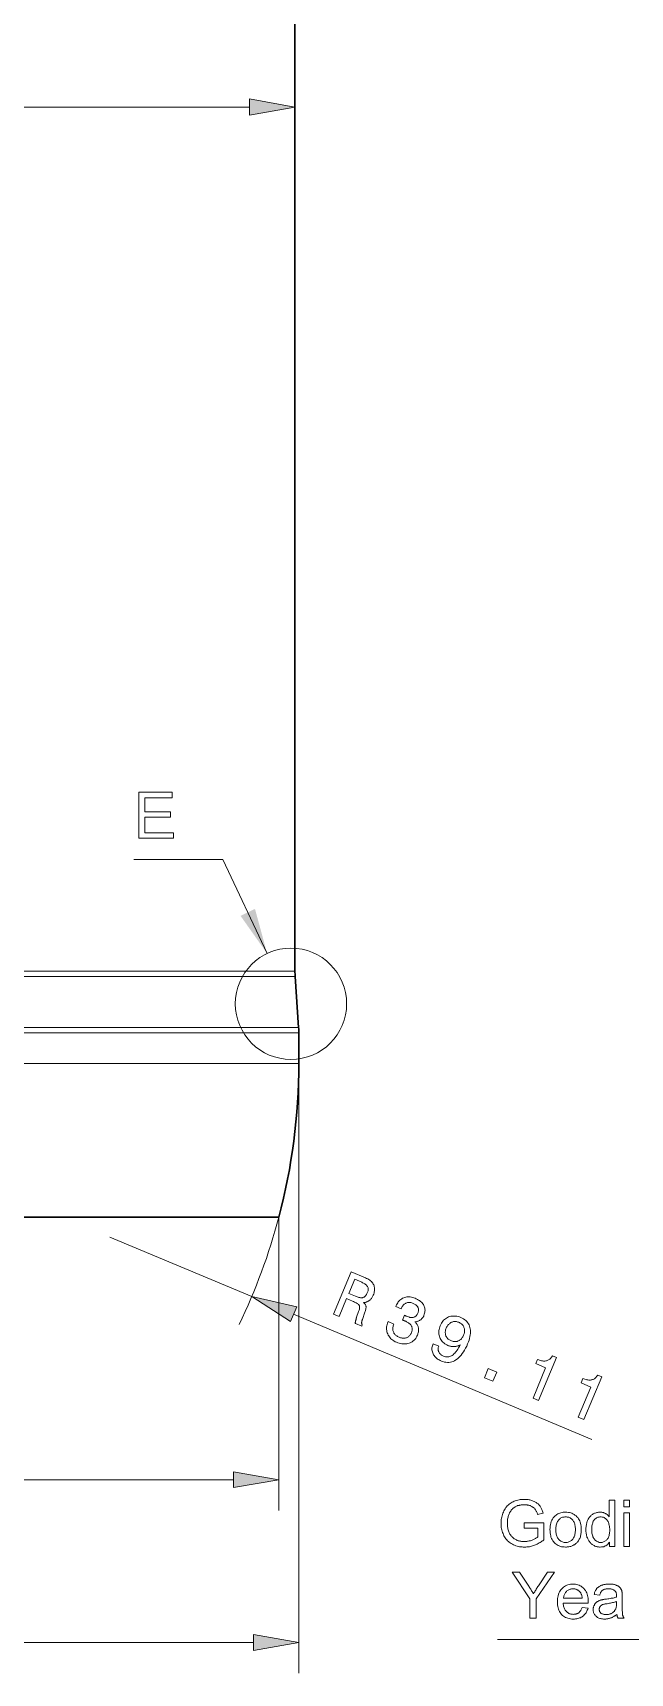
# Model space of a CAD drawing. Extents: x 0 to 419, y 0 to 420.
# Drawn here: x 125.5 to 164.4, y 103 to 209.8 of the extents above; entities that cross this region are included whole.
import ezdxf

# ---------------------------------------------------------------- set-up
doc = ezdxf.new("R2010")
doc.units = 0

msp = doc.modelspace()

# ---------------------------------------------------------------- linework, layer by layer
at = {"color": 7, "lineweight": 30}
for p, q in [((142.58, 148.68), (142.58, 265.18)), ((75.78, 132.68), (141.53, 132.68))]:
    msp.add_line(p, q, dxfattribs=at)
at = {"color": 7, "lineweight": 13}
for p, q in [((77.69, 204.92), (139.63, 204.92)), ((138.43, 148.68), (74.73, 148.68)), ((138.44, 148.34), (74.72, 148.34)), ((138.65, 144.68), (74.48, 144.68)), ((138.64, 145.03), (74.49, 145.03)), ((138.65, 142.68), (74.48, 142.68)), ((142.83, 142.68), (142.83, 103.01)), ((142.49, 126.37), (161.89, 118.21)), ((78.74, 115.6), (138.58, 115.6)), ((77.44, 105.01), (139.88, 105.01))]:
    msp.add_line(p, q, dxfattribs=at)
at = {"color": 7, "lineweight": 13, "ltscale": 0.103825}
msp.add_line((142.58, 148.68), (138.43, 148.68), dxfattribs=at)
at = {"color": 7, "lineweight": 13, "ltscale": 0.103861}
msp.add_line((142.59, 148.34), (138.44, 148.34), dxfattribs=at)
at = {"color": 7, "lineweight": 30, "ltscale": 0.083151}
msp.add_line((142.59, 148.34), (142.82, 145.03), dxfattribs=at)
at = {"color": 7, "lineweight": 13, "ltscale": 0.104555}
msp.add_line((142.82, 145.03), (138.64, 145.03), dxfattribs=at)
at = {"color": 7, "lineweight": 13, "ltscale": 0.104591}
for p, q in [((142.83, 144.68), (138.65, 144.68)), ((142.83, 142.68), (138.65, 142.68))]:
    msp.add_line(p, q, dxfattribs=at)
at = {"color": 7, "lineweight": 30, "ltscale": 0.05}
msp.add_line((142.83, 142.68), (142.83, 144.68), dxfattribs=at)
at = {"color": 7, "lineweight": 13, "ltscale": 0.477174}
msp.add_line((141.53, 132.68), (141.53, 113.6), dxfattribs=at)
at = {"color": 7, "lineweight": 13, "ltscale": 0.25}
msp.add_line((130.55, 131.39), (139.77, 127.52), dxfattribs=at)
at = {"color": 7, "lineweight": 13}
for points in [[(139.63, 204.4), (142.58, 204.92), (139.63, 205.45)], [(132.43, 157.34), (132.43, 160.34), (134.6, 160.34), (134.6, 159.98), (132.82, 159.98), (132.82, 159.06), (134.48, 159.06), (134.48, 158.71), (132.82, 158.71), (132.82, 157.69), (134.67, 157.69), (134.67, 157.34)], [(145.08, 126.37), (146.24, 129.13), (147.16, 128.74), (147.24, 128.7), (147.31, 128.67), (147.38, 128.63), (147.44, 128.58), (147.5, 128.54), (147.55, 128.49), (147.6, 128.44), (147.64, 128.39), (147.67, 128.33), (147.7, 128.28), (147.72, 128.22), (147.74, 128.16), (147.75, 128.09), (147.76, 128.03), (147.76, 127.96), (147.75, 127.89), (147.74, 127.82), (147.72, 127.75), (147.7, 127.68), (147.67, 127.6), (147.65, 127.56), (147.63, 127.52), (147.6, 127.48), (147.58, 127.44), (147.56, 127.4), (147.53, 127.37), (147.5, 127.34), (147.47, 127.31), (147.44, 127.28), (147.41, 127.26), (147.38, 127.23), (147.35, 127.21), (147.31, 127.19), (147.28, 127.18), (147.24, 127.17), (147.2, 127.15), (147.16, 127.14), (147.12, 127.14), (147.08, 127.13), (147.04, 127.13), (147.06, 127.11), (147.09, 127.08), (147.11, 127.06), (147.13, 127.04), (147.14, 127.01), (147.16, 126.99), (147.17, 126.97), (147.18, 126.94), (147.19, 126.92), (147.19, 126.89), (147.2, 126.86), (147.2, 126.83), (147.2, 126.8), (147.19, 126.76), (147.19, 126.73), (147.18, 126.69), (147.17, 126.64), (147.16, 126.6), (147.14, 126.55), (147.13, 126.5), (146.97, 126.03), (146.96, 126.01), (146.95, 125.98), (146.94, 125.95), (146.93, 125.93), (146.93, 125.9), (146.92, 125.88), (146.92, 125.86), (146.92, 125.84), (146.91, 125.82), (146.91, 125.81), (146.91, 125.79), (146.92, 125.77), (146.92, 125.76), (146.92, 125.75), (146.92, 125.73), (146.93, 125.72), (146.93, 125.7), (146.94, 125.69), (146.95, 125.68), (146.96, 125.67), (146.92, 125.59), (146.51, 125.77), (146.5, 125.78), (146.5, 125.79), (146.5, 125.8), (146.5, 125.82), (146.5, 125.83), (146.51, 125.85), (146.51, 125.87), (146.51, 125.88), (146.51, 125.9), (146.52, 125.92), (146.52, 125.94), (146.53, 125.96), (146.53, 125.98), (146.54, 126.01), (146.55, 126.03), (146.55, 126.06), (146.56, 126.08), (146.57, 126.11), (146.58, 126.14), (146.59, 126.17), (146.72, 126.54), (146.74, 126.59), (146.76, 126.64), (146.77, 126.69), (146.78, 126.73), (146.78, 126.78), (146.78, 126.81), (146.78, 126.85), (146.78, 126.88), (146.77, 126.91), (146.76, 126.94), (146.75, 126.96), (146.72, 126.99), (146.69, 127.01), (146.66, 127.04), (146.62, 127.07), (146.57, 127.1), (146.52, 127.13), (146.46, 127.16), (146.39, 127.19), (146.32, 127.22), (145.94, 127.38), (145.45, 126.21)], [(146.92, 128.45), (146.47, 128.64), (146.08, 127.72), (146.51, 127.54), (146.57, 127.51), (146.63, 127.49), (146.69, 127.47), (146.74, 127.46), (146.79, 127.45), (146.84, 127.44), (146.89, 127.44), (146.93, 127.44), (146.97, 127.44), (147, 127.45), (147.04, 127.47), (147.07, 127.48), (147.1, 127.5), (147.13, 127.53), (147.16, 127.56), (147.19, 127.59), (147.21, 127.62), (147.24, 127.66), (147.26, 127.71), (147.28, 127.76), (147.3, 127.8), (147.32, 127.85), (147.33, 127.89), (147.33, 127.94), (147.34, 127.98), (147.34, 128.02), (147.33, 128.06), (147.33, 128.09), (147.32, 128.13), (147.3, 128.16), (147.28, 128.19), (147.26, 128.22), (147.23, 128.25), (147.2, 128.28), (147.17, 128.31), (147.12, 128.34), (147.08, 128.37), (147.03, 128.39), (146.98, 128.42)], [(142.7, 126.85), (139.77, 127.52), (142.29, 125.89)], [(148.64, 125.89), (149.01, 125.73), (148.99, 125.67), (148.97, 125.62), (148.96, 125.56), (148.95, 125.51), (148.95, 125.46), (148.94, 125.4), (148.95, 125.35), (148.95, 125.31), (148.97, 125.26), (148.98, 125.21), (149, 125.17), (149.02, 125.13), (149.05, 125.09), (149.08, 125.05), (149.12, 125.02), (149.15, 124.98), (149.2, 124.95), (149.24, 124.92), (149.29, 124.9), (149.35, 124.87), (149.4, 124.85), (149.45, 124.83), (149.5, 124.82), (149.56, 124.81), (149.6, 124.81), (149.65, 124.8), (149.7, 124.81), (149.75, 124.81), (149.79, 124.82), (149.84, 124.84), (149.88, 124.85), (149.92, 124.88), (149.96, 124.9), (149.99, 124.93), (150.03, 124.96), (150.06, 125), (150.09, 125.03), (150.11, 125.08), (150.14, 125.12), (150.16, 125.17), (150.18, 125.22), (150.19, 125.26), (150.2, 125.31), (150.21, 125.35), (150.21, 125.39), (150.21, 125.44), (150.2, 125.48), (150.19, 125.52), (150.18, 125.56), (150.16, 125.6), (150.14, 125.63), (150.11, 125.67), (150.08, 125.71), (150.05, 125.74), (150.01, 125.77), (149.97, 125.8), (149.93, 125.83), (149.88, 125.86), (149.83, 125.88), (149.78, 125.91), (149.77, 125.91), (149.76, 125.92), (149.75, 125.92), (149.75, 125.92), (149.74, 125.92), (149.73, 125.93), (149.72, 125.93), (149.71, 125.93), (149.7, 125.94), (149.7, 125.94), (149.69, 125.94), (149.68, 125.95), (149.67, 125.95), (149.66, 125.96), (149.65, 125.96), (149.63, 125.96), (149.62, 125.97), (149.61, 125.97), (149.59, 125.98), (149.58, 125.98), (149.71, 126.3), (149.72, 126.29), (149.73, 126.29), (149.74, 126.28), (149.75, 126.28), (149.75, 126.28), (149.76, 126.27), (149.77, 126.27), (149.78, 126.27), (149.78, 126.26), (149.79, 126.26), (149.8, 126.25), (149.81, 126.25), (149.82, 126.25), (149.82, 126.24), (149.83, 126.24), (149.84, 126.24), (149.84, 126.24), (149.85, 126.23), (149.86, 126.23), (149.86, 126.23), (149.92, 126.21), (149.97, 126.19), (150.02, 126.17), (150.06, 126.16), (150.11, 126.16), (150.15, 126.15), (150.19, 126.15), (150.23, 126.15), (150.27, 126.16), (150.31, 126.17), (150.34, 126.18), (150.37, 126.19), (150.4, 126.21), (150.43, 126.23), (150.46, 126.26), (150.48, 126.29), (150.51, 126.32), (150.53, 126.35), (150.55, 126.39), (150.57, 126.43), (150.59, 126.48), (150.6, 126.52), (150.61, 126.56), (150.62, 126.6), (150.62, 126.63), (150.62, 126.67), (150.61, 126.71), (150.61, 126.74), (150.6, 126.78), (150.58, 126.81), (150.56, 126.84), (150.54, 126.87), (150.52, 126.9), (150.49, 126.93), (150.46, 126.96), (150.43, 126.98), (150.4, 127.01), (150.36, 127.03), (150.31, 127.05), (150.27, 127.07), (150.22, 127.09), (150.17, 127.11), (150.12, 127.12), (150.07, 127.13), (150.02, 127.13), (149.97, 127.13), (149.93, 127.13), (149.89, 127.12), (149.85, 127.11), (149.8, 127.09), (149.77, 127.07), (149.73, 127.05), (149.69, 127.02), (149.66, 126.99), (149.62, 126.95), (149.59, 126.91), (149.56, 126.87), (149.53, 126.82), (149.51, 126.77), (149.48, 126.71), (149.13, 126.86), (149.14, 126.89), (149.18, 126.97), (149.22, 127.04), (149.26, 127.11), (149.3, 127.17), (149.35, 127.23), (149.41, 127.28), (149.46, 127.33), (149.52, 127.37), (149.58, 127.41), (149.65, 127.44), (149.72, 127.46), (149.79, 127.48), (149.86, 127.49), (149.93, 127.5), (150, 127.5), (150.08, 127.49), (150.15, 127.48), (150.23, 127.46), (150.31, 127.44), (150.39, 127.41), (150.47, 127.37), (150.55, 127.33), (150.62, 127.29), (150.68, 127.25), (150.74, 127.2), (150.8, 127.15), (150.85, 127.1), (150.89, 127.05), (150.93, 126.99), (150.96, 126.94), (150.99, 126.88), (151.01, 126.82), (151.02, 126.75), (151.03, 126.69), (151.04, 126.63), (151.03, 126.56), (151.03, 126.5), (151.01, 126.43), (150.99, 126.36), (150.96, 126.29), (150.95, 126.25), (150.93, 126.21), (150.91, 126.18), (150.89, 126.15), (150.86, 126.11), (150.84, 126.08), (150.81, 126.06), (150.79, 126.03), (150.76, 126.01), (150.73, 125.99), (150.7, 125.97), (150.67, 125.95), (150.64, 125.93), (150.6, 125.92), (150.57, 125.91), (150.53, 125.9), (150.5, 125.89), (150.46, 125.88), (150.42, 125.88), (150.38, 125.88), (150.42, 125.84), (150.45, 125.81), (150.48, 125.77), (150.51, 125.73), (150.53, 125.69), (150.55, 125.65), (150.57, 125.61), (150.59, 125.57), (150.6, 125.53), (150.61, 125.48), (150.62, 125.44), (150.62, 125.39), (150.62, 125.35), (150.62, 125.3), (150.62, 125.25), (150.61, 125.21), (150.6, 125.16), (150.58, 125.11), (150.57, 125.06), (150.55, 125.01), (150.51, 124.93), (150.47, 124.86), (150.43, 124.79), (150.38, 124.73), (150.33, 124.68), (150.27, 124.63), (150.21, 124.58), (150.15, 124.55), (150.08, 124.51), (150.01, 124.48), (149.93, 124.46), (149.85, 124.45), (149.78, 124.44), (149.7, 124.43), (149.61, 124.44), (149.53, 124.45), (149.45, 124.46), (149.36, 124.48), (149.27, 124.51), (149.18, 124.55), (149.1, 124.58), (149.02, 124.63), (148.95, 124.67), (148.88, 124.72), (148.82, 124.77), (148.77, 124.83), (148.72, 124.89), (148.68, 124.95), (148.64, 125.01), (148.61, 125.08), (148.58, 125.16), (148.56, 125.23), (148.55, 125.3), (148.54, 125.38), (148.54, 125.46), (148.54, 125.54), (148.56, 125.61), (148.58, 125.7), (148.6, 125.78), (148.63, 125.86)], [(151.56, 124.44), (151.93, 124.29), (151.91, 124.25), (151.9, 124.21), (151.9, 124.17), (151.89, 124.13), (151.89, 124.09), (151.89, 124.05), (151.9, 124.01), (151.91, 123.98), (151.92, 123.94), (151.93, 123.91), (151.95, 123.87), (151.97, 123.84), (152, 123.81), (152.02, 123.78), (152.05, 123.75), (152.08, 123.73), (152.12, 123.7), (152.16, 123.68), (152.2, 123.66), (152.24, 123.64), (152.3, 123.62), (152.36, 123.6), (152.42, 123.59), (152.48, 123.59), (152.53, 123.59), (152.59, 123.6), (152.65, 123.61), (152.7, 123.63), (152.76, 123.66), (152.81, 123.69), (152.86, 123.73), (152.91, 123.78), (152.97, 123.83), (153.02, 123.89), (153.07, 123.95), (153.12, 124.02), (153.17, 124.1), (153.22, 124.18), (153.27, 124.27), (153.32, 124.37), (153.28, 124.35), (153.24, 124.33), (153.21, 124.31), (153.17, 124.3), (153.13, 124.29), (153.09, 124.28), (153.05, 124.27), (153.01, 124.26), (152.97, 124.26), (152.94, 124.26), (152.9, 124.26), (152.85, 124.26), (152.81, 124.26), (152.77, 124.27), (152.73, 124.27), (152.69, 124.28), (152.65, 124.29), (152.61, 124.31), (152.57, 124.32), (152.53, 124.34), (152.45, 124.37), (152.38, 124.41), (152.32, 124.45), (152.26, 124.5), (152.2, 124.55), (152.15, 124.6), (152.1, 124.66), (152.06, 124.72), (152.03, 124.79), (152, 124.86), (151.97, 124.93), (151.95, 125), (151.94, 125.07), (151.94, 125.15), (151.94, 125.23), (151.94, 125.3), (151.96, 125.38), (151.98, 125.46), (152, 125.54), (152.03, 125.62), (152.07, 125.7), (152.11, 125.78), (152.15, 125.85), (152.2, 125.91), (152.25, 125.97), (152.31, 126.02), (152.37, 126.07), (152.43, 126.12), (152.5, 126.15), (152.57, 126.19), (152.65, 126.21), (152.72, 126.23), (152.8, 126.25), (152.88, 126.25), (152.95, 126.25), (153.03, 126.25), (153.11, 126.23), (153.2, 126.21), (153.28, 126.19), (153.36, 126.16), (153.45, 126.11), (153.54, 126.07), (153.62, 126.01), (153.69, 125.96), (153.75, 125.89), (153.81, 125.83), (153.86, 125.75), (153.9, 125.68), (153.93, 125.6), (153.96, 125.51), (153.98, 125.42), (153.99, 125.32), (154, 125.23), (153.99, 125.12), (153.98, 125.02), (153.96, 124.91), (153.94, 124.79), (153.9, 124.68), (153.86, 124.56), (153.81, 124.43), (153.75, 124.29), (153.68, 124.15), (153.61, 124.02), (153.54, 123.91), (153.46, 123.8), (153.39, 123.7), (153.31, 123.61), (153.22, 123.53), (153.14, 123.46), (153.05, 123.39), (152.96, 123.34), (152.87, 123.3), (152.78, 123.27), (152.69, 123.24), (152.59, 123.23), (152.5, 123.23), (152.4, 123.24), (152.3, 123.25), (152.2, 123.28), (152.1, 123.32), (152.02, 123.35), (151.95, 123.39), (151.89, 123.43), (151.83, 123.47), (151.77, 123.52), (151.72, 123.57), (151.67, 123.62), (151.63, 123.67), (151.59, 123.73), (151.56, 123.79), (151.54, 123.85), (151.52, 123.91), (151.5, 123.98), (151.49, 124.04), (151.49, 124.11), (151.49, 124.17), (151.5, 124.24), (151.52, 124.31), (151.54, 124.37)], [(152.42, 125.47), (152.4, 125.41), (152.38, 125.36), (152.37, 125.31), (152.36, 125.26), (152.35, 125.21), (152.35, 125.16), (152.36, 125.11), (152.36, 125.07), (152.37, 125.02), (152.39, 124.97), (152.4, 124.93), (152.43, 124.89), (152.45, 124.85), (152.48, 124.82), (152.51, 124.78), (152.54, 124.75), (152.58, 124.72), (152.62, 124.69), (152.67, 124.67), (152.71, 124.65), (152.77, 124.63), (152.82, 124.61), (152.87, 124.6), (152.92, 124.59), (152.97, 124.59), (153.02, 124.59), (153.07, 124.59), (153.12, 124.6), (153.16, 124.61), (153.21, 124.63), (153.25, 124.65), (153.29, 124.67), (153.33, 124.7), (153.37, 124.73), (153.4, 124.77), (153.43, 124.81), (153.46, 124.85), (153.49, 124.89), (153.52, 124.94), (153.54, 125), (153.56, 125.05), (153.58, 125.11), (153.6, 125.16), (153.6, 125.21), (153.61, 125.26), (153.61, 125.31), (153.61, 125.36), (153.6, 125.41), (153.59, 125.46), (153.57, 125.5), (153.56, 125.55), (153.53, 125.59), (153.51, 125.63), (153.48, 125.67), (153.45, 125.7), (153.41, 125.74), (153.37, 125.77), (153.33, 125.79), (153.28, 125.82), (153.23, 125.84), (153.18, 125.86), (153.13, 125.88), (153.08, 125.89), (153.03, 125.89), (152.99, 125.9), (152.94, 125.89), (152.89, 125.89), (152.85, 125.88), (152.8, 125.86), (152.76, 125.84), (152.71, 125.82), (152.67, 125.79), (152.63, 125.77), (152.6, 125.73), (152.56, 125.7), (152.53, 125.66), (152.5, 125.61), (152.47, 125.57), (152.44, 125.52)], [(154.9, 122.23), (155.15, 122.83), (155.7, 122.59), (155.45, 122)], [(158.06, 120.91), (158.88, 122.87), (158.24, 123.15), (158.36, 123.43), (158.43, 123.4), (158.49, 123.38), (158.56, 123.36), (158.62, 123.34), (158.68, 123.33), (158.74, 123.32), (158.79, 123.32), (158.84, 123.32), (158.89, 123.33), (158.94, 123.34), (158.98, 123.35), (159.03, 123.37), (159.07, 123.39), (159.11, 123.41), (159.15, 123.44), (159.18, 123.47), (159.22, 123.51), (159.25, 123.55), (159.29, 123.6), (159.32, 123.65), (159.59, 123.54), (158.42, 120.75)], [(161, 119.67), (161.83, 121.63), (161.19, 121.9), (161.3, 122.19), (161.37, 122.16), (161.44, 122.14), (161.51, 122.12), (161.57, 122.1), (161.63, 122.09), (161.69, 122.08), (161.74, 122.08), (161.79, 122.08), (161.84, 122.09), (161.89, 122.1), (161.93, 122.11), (161.98, 122.12), (162.02, 122.15), (162.06, 122.17), (162.1, 122.2), (162.13, 122.23), (162.17, 122.27), (162.2, 122.31), (162.23, 122.36), (162.27, 122.41), (162.54, 122.3), (161.36, 119.51)], [(138.58, 115.08), (141.53, 115.6), (138.58, 116.12)], [(157.49, 112.44), (157.49, 112.79), (158.76, 112.79), (158.76, 111.68), (158.7, 111.63), (158.64, 111.59), (158.58, 111.55), (158.53, 111.51), (158.46, 111.48), (158.4, 111.44), (158.34, 111.41), (158.28, 111.38), (158.22, 111.35), (158.16, 111.33), (158.1, 111.31), (158.03, 111.29), (157.97, 111.27), (157.91, 111.25), (157.84, 111.24), (157.78, 111.23), (157.71, 111.22), (157.65, 111.22), (157.59, 111.21), (157.52, 111.21), (157.43, 111.21), (157.35, 111.22), (157.26, 111.23), (157.18, 111.24), (157.1, 111.26), (157.02, 111.28), (156.94, 111.3), (156.86, 111.33), (156.79, 111.36), (156.72, 111.4), (156.65, 111.44), (156.58, 111.48), (156.52, 111.53), (156.46, 111.58), (156.4, 111.63), (156.35, 111.69), (156.3, 111.75), (156.25, 111.81), (156.21, 111.88), (156.17, 111.95), (156.14, 112.02), (156.11, 112.09), (156.08, 112.17), (156.05, 112.25), (156.03, 112.33), (156.02, 112.41), (156, 112.49), (155.99, 112.57), (155.99, 112.66), (155.99, 112.75), (155.99, 112.84), (155.99, 112.92), (156, 113.01), (156.02, 113.09), (156.03, 113.17), (156.05, 113.25), (156.08, 113.33), (156.1, 113.41), (156.14, 113.49), (156.17, 113.57), (156.21, 113.64), (156.25, 113.71), (156.29, 113.78), (156.34, 113.84), (156.39, 113.9), (156.45, 113.95), (156.51, 114), (156.57, 114.05), (156.63, 114.09), (156.7, 114.13), (156.77, 114.16), (156.84, 114.2), (156.91, 114.22), (156.99, 114.25), (157.07, 114.27), (157.15, 114.28), (157.23, 114.3), (157.31, 114.31), (157.4, 114.31), (157.49, 114.31), (157.55, 114.31), (157.62, 114.31), (157.68, 114.3), (157.74, 114.3), (157.8, 114.29), (157.86, 114.28), (157.91, 114.26), (157.97, 114.25), (158.02, 114.23), (158.08, 114.21), (158.13, 114.19), (158.18, 114.16), (158.23, 114.14), (158.27, 114.11), (158.31, 114.08), (158.35, 114.05), (158.39, 114.02), (158.43, 113.99), (158.46, 113.95), (158.49, 113.91), (158.52, 113.88), (158.55, 113.83), (158.57, 113.79), (158.6, 113.75), (158.62, 113.7), (158.64, 113.65), (158.66, 113.59), (158.68, 113.54), (158.7, 113.48), (158.72, 113.42), (158.36, 113.33), (158.35, 113.37), (158.33, 113.41), (158.32, 113.45), (158.3, 113.49), (158.28, 113.53), (158.27, 113.56), (158.25, 113.6), (158.23, 113.63), (158.21, 113.66), (158.19, 113.69), (158.17, 113.71), (158.15, 113.74), (158.12, 113.76), (158.1, 113.78), (158.07, 113.8), (158.04, 113.82), (158.01, 113.84), (157.98, 113.86), (157.94, 113.88), (157.9, 113.9), (157.87, 113.91), (157.83, 113.92), (157.79, 113.94), (157.75, 113.95), (157.71, 113.95), (157.67, 113.96), (157.62, 113.97), (157.58, 113.97), (157.54, 113.97), (157.49, 113.97), (157.44, 113.97), (157.39, 113.97), (157.33, 113.97), (157.29, 113.96), (157.24, 113.95), (157.19, 113.94), (157.15, 113.93), (157.1, 113.92), (157.06, 113.91), (157.02, 113.89), (156.98, 113.87), (156.94, 113.86), (156.91, 113.84), (156.87, 113.82), (156.84, 113.8), (156.81, 113.77), (156.78, 113.75), (156.75, 113.73), (156.73, 113.7), (156.7, 113.67), (156.68, 113.65), (156.65, 113.62), (156.63, 113.59), (156.61, 113.56), (156.59, 113.53), (156.57, 113.5), (156.56, 113.47), (156.54, 113.44), (156.53, 113.41), (156.51, 113.38), (156.49, 113.32), (156.47, 113.26), (156.45, 113.21), (156.44, 113.15), (156.43, 113.09), (156.41, 113.03), (156.41, 112.96), (156.4, 112.9), (156.4, 112.84), (156.4, 112.77), (156.4, 112.69), (156.4, 112.62), (156.41, 112.54), (156.42, 112.47), (156.43, 112.4), (156.45, 112.34), (156.46, 112.28), (156.48, 112.21), (156.51, 112.16), (156.53, 112.1), (156.56, 112.05), (156.59, 112), (156.63, 111.95), (156.67, 111.91), (156.7, 111.87), (156.75, 111.83), (156.79, 111.79), (156.84, 111.76), (156.89, 111.73), (156.94, 111.7), (156.99, 111.68), (157.04, 111.65), (157.1, 111.63), (157.15, 111.62), (157.21, 111.6), (157.27, 111.59), (157.32, 111.58), (157.38, 111.57), (157.44, 111.57), (157.5, 111.57), (157.55, 111.57), (157.6, 111.57), (157.65, 111.58), (157.7, 111.59), (157.75, 111.59), (157.8, 111.61), (157.85, 111.62), (157.9, 111.63), (157.95, 111.65), (158, 111.67), (158.05, 111.69), (158.09, 111.71), (158.14, 111.73), (158.18, 111.75), (158.22, 111.77), (158.25, 111.79), (158.29, 111.81), (158.32, 111.84), (158.35, 111.86), (158.37, 111.88), (158.37, 112.44)], [(163.04, 111.26), (163.04, 111.54), (163, 111.48), (162.95, 111.42), (162.9, 111.37), (162.84, 111.33), (162.79, 111.29), (162.72, 111.27), (162.66, 111.24), (162.59, 111.23), (162.51, 111.22), (162.43, 111.21), (162.38, 111.21), (162.33, 111.22), (162.28, 111.23), (162.23, 111.24), (162.18, 111.25), (162.14, 111.26), (162.09, 111.28), (162.04, 111.31), (162, 111.33), (161.96, 111.36), (161.91, 111.39), (161.87, 111.42), (161.83, 111.45), (161.8, 111.49), (161.76, 111.53), (161.73, 111.57), (161.7, 111.61), (161.67, 111.66), (161.64, 111.71), (161.62, 111.76), (161.6, 111.81), (161.57, 111.86), (161.56, 111.92), (161.54, 111.97), (161.53, 112.03), (161.52, 112.09), (161.51, 112.15), (161.5, 112.22), (161.5, 112.28), (161.5, 112.35), (161.5, 112.41), (161.5, 112.47), (161.51, 112.54), (161.52, 112.6), (161.53, 112.66), (161.54, 112.72), (161.55, 112.77), (161.57, 112.83), (161.59, 112.88), (161.61, 112.94), (161.63, 112.99), (161.65, 113.04), (161.68, 113.09), (161.71, 113.13), (161.74, 113.17), (161.78, 113.21), (161.81, 113.25), (161.85, 113.28), (161.89, 113.31), (161.93, 113.34), (161.98, 113.37), (162.02, 113.39), (162.07, 113.42), (162.11, 113.43), (162.16, 113.45), (162.21, 113.46), (162.26, 113.47), (162.31, 113.48), (162.36, 113.48), (162.42, 113.48), (162.46, 113.48), (162.49, 113.48), (162.53, 113.48), (162.57, 113.47), (162.6, 113.46), (162.64, 113.46), (162.67, 113.44), (162.7, 113.43), (162.74, 113.42), (162.77, 113.4), (162.8, 113.38), (162.83, 113.37), (162.85, 113.35), (162.88, 113.33), (162.91, 113.31), (162.93, 113.28), (162.95, 113.26), (162.98, 113.24), (163, 113.21), (163.02, 113.19), (163.02, 114.26), (163.38, 114.26), (163.38, 111.26)], [(163.96, 113.84), (163.96, 114.26), (164.33, 114.26), (164.33, 113.84)], [(159.16, 112.35), (159.17, 112.47), (159.18, 112.58), (159.19, 112.68), (159.22, 112.78), (159.25, 112.87), (159.28, 112.96), (159.33, 113.04), (159.38, 113.11), (159.44, 113.18), (159.5, 113.24), (159.56, 113.29), (159.62, 113.33), (159.68, 113.37), (159.74, 113.4), (159.81, 113.42), (159.88, 113.45), (159.95, 113.46), (160.03, 113.48), (160.1, 113.48), (160.18, 113.48), (160.27, 113.48), (160.36, 113.47), (160.44, 113.46), (160.51, 113.44), (160.59, 113.41), (160.66, 113.38), (160.73, 113.34), (160.79, 113.3), (160.86, 113.25), (160.91, 113.19), (160.97, 113.13), (161.02, 113.06), (161.06, 112.99), (161.1, 112.92), (161.13, 112.84), (161.15, 112.76), (161.17, 112.67), (161.19, 112.58), (161.2, 112.48), (161.2, 112.38), (161.2, 112.3), (161.19, 112.22), (161.19, 112.14), (161.18, 112.07), (161.17, 112.01), (161.15, 111.94), (161.14, 111.88), (161.12, 111.82), (161.1, 111.77), (161.07, 111.72), (161.05, 111.67), (161.02, 111.63), (160.99, 111.59), (160.95, 111.54), (160.92, 111.51), (160.88, 111.47), (160.84, 111.44), (160.8, 111.4), (160.75, 111.37), (160.71, 111.35), (160.66, 111.32), (160.61, 111.3), (160.56, 111.28), (160.51, 111.26), (160.46, 111.25), (160.4, 111.23), (160.35, 111.23), (160.29, 111.22), (160.24, 111.21), (160.18, 111.21), (160.09, 111.22), (160.01, 111.23), (159.92, 111.24), (159.85, 111.26), (159.77, 111.29), (159.7, 111.32), (159.63, 111.36), (159.56, 111.4), (159.5, 111.45), (159.44, 111.51), (159.39, 111.57), (159.34, 111.63), (159.3, 111.7), (159.26, 111.78), (159.23, 111.86), (159.21, 111.95), (159.19, 112.04), (159.17, 112.14), (159.17, 112.24)], [(159.54, 112.35), (159.54, 112.27), (159.55, 112.19), (159.56, 112.12), (159.57, 112.05), (159.59, 111.98), (159.61, 111.92), (159.63, 111.87), (159.66, 111.82), (159.69, 111.77), (159.72, 111.72), (159.76, 111.68), (159.8, 111.65), (159.84, 111.62), (159.88, 111.59), (159.93, 111.57), (159.98, 111.55), (160.03, 111.53), (160.08, 111.52), (160.13, 111.52), (160.18, 111.52), (160.24, 111.52), (160.29, 111.52), (160.34, 111.53), (160.39, 111.55), (160.43, 111.57), (160.48, 111.59), (160.52, 111.62), (160.56, 111.65), (160.6, 111.69), (160.64, 111.72), (160.67, 111.77), (160.7, 111.82), (160.73, 111.87), (160.76, 111.93), (160.78, 111.99), (160.79, 112.05), (160.8, 112.12), (160.81, 112.2), (160.82, 112.28), (160.82, 112.36), (160.82, 112.44), (160.81, 112.51), (160.8, 112.59), (160.79, 112.65), (160.78, 112.72), (160.75, 112.77), (160.73, 112.83), (160.7, 112.88), (160.67, 112.93), (160.64, 112.97), (160.6, 113.01), (160.56, 113.05), (160.52, 113.08), (160.48, 113.11), (160.43, 113.13), (160.39, 113.15), (160.34, 113.16), (160.29, 113.17), (160.24, 113.18), (160.18, 113.18), (160.13, 113.18), (160.08, 113.17), (160.03, 113.16), (159.98, 113.15), (159.93, 113.13), (159.88, 113.11), (159.84, 113.08), (159.8, 113.05), (159.76, 113.01), (159.72, 112.97), (159.69, 112.93), (159.66, 112.88), (159.63, 112.83), (159.61, 112.77), (159.59, 112.71), (159.57, 112.65), (159.56, 112.58), (159.55, 112.51), (159.54, 112.43)], [(161.88, 112.35), (161.88, 112.27), (161.88, 112.19), (161.89, 112.12), (161.9, 112.05), (161.92, 111.98), (161.94, 111.92), (161.96, 111.87), (161.99, 111.81), (162.02, 111.77), (162.05, 111.72), (162.09, 111.68), (162.13, 111.65), (162.16, 111.62), (162.2, 111.59), (162.24, 111.57), (162.29, 111.55), (162.33, 111.53), (162.37, 111.52), (162.42, 111.52), (162.47, 111.52), (162.52, 111.52), (162.56, 111.52), (162.61, 111.53), (162.65, 111.55), (162.69, 111.57), (162.73, 111.59), (162.77, 111.61), (162.81, 111.64), (162.84, 111.68), (162.88, 111.71), (162.91, 111.76), (162.94, 111.8), (162.96, 111.85), (162.99, 111.9), (163.01, 111.96), (163.02, 112.03), (163.03, 112.09), (163.04, 112.16), (163.05, 112.24), (163.05, 112.32), (163.05, 112.4), (163.04, 112.49), (163.03, 112.56), (163.02, 112.64), (163, 112.7), (162.99, 112.77), (162.96, 112.82), (162.94, 112.88), (162.91, 112.93), (162.88, 112.97), (162.84, 113.01), (162.8, 113.05), (162.77, 113.08), (162.73, 113.1), (162.68, 113.13), (162.64, 113.15), (162.6, 113.16), (162.55, 113.17), (162.5, 113.18), (162.45, 113.18), (162.4, 113.18), (162.36, 113.17), (162.31, 113.16), (162.27, 113.15), (162.23, 113.13), (162.19, 113.11), (162.15, 113.08), (162.11, 113.05), (162.08, 113.02), (162.04, 112.98), (162.01, 112.94), (161.98, 112.89), (161.96, 112.84), (161.94, 112.78), (161.92, 112.72), (161.9, 112.66), (161.89, 112.59), (161.88, 112.51), (161.88, 112.43)], [(163.96, 111.26), (163.96, 113.44), (164.33, 113.44), (164.33, 111.26)], [(157.86, 106.58), (157.86, 107.85), (156.71, 109.58), (157.19, 109.58), (157.78, 108.68), (157.82, 108.63), (157.85, 108.57), (157.88, 108.52), (157.91, 108.47), (157.94, 108.42), (157.97, 108.37), (158, 108.32), (158.03, 108.27), (158.06, 108.22), (158.09, 108.17), (158.12, 108.22), (158.14, 108.26), (158.17, 108.31), (158.21, 108.37), (158.24, 108.42), (158.27, 108.47), (158.31, 108.53), (158.34, 108.58), (158.38, 108.64), (158.42, 108.7), (159, 109.58), (159.46, 109.58), (158.26, 107.85), (158.26, 106.58)], [(161.26, 107.28), (161.64, 107.23), (161.62, 107.17), (161.59, 107.11), (161.57, 107.05), (161.54, 106.99), (161.51, 106.94), (161.47, 106.89), (161.44, 106.84), (161.39, 106.8), (161.35, 106.75), (161.3, 106.72), (161.25, 106.68), (161.2, 106.65), (161.14, 106.62), (161.09, 106.6), (161.03, 106.58), (160.96, 106.56), (160.9, 106.55), (160.83, 106.54), (160.75, 106.53), (160.68, 106.53), (160.59, 106.53), (160.5, 106.54), (160.41, 106.56), (160.33, 106.58), (160.25, 106.6), (160.18, 106.64), (160.11, 106.68), (160.04, 106.72), (159.98, 106.77), (159.92, 106.82), (159.87, 106.89), (159.82, 106.95), (159.78, 107.02), (159.75, 107.1), (159.71, 107.18), (159.69, 107.26), (159.67, 107.35), (159.66, 107.45), (159.65, 107.54), (159.65, 107.65), (159.65, 107.76), (159.66, 107.86), (159.67, 107.96), (159.69, 108.05), (159.72, 108.14), (159.75, 108.22), (159.78, 108.3), (159.83, 108.37), (159.87, 108.44), (159.93, 108.5), (159.99, 108.56), (160.05, 108.61), (160.11, 108.65), (160.18, 108.69), (160.25, 108.73), (160.33, 108.75), (160.41, 108.78), (160.49, 108.79), (160.57, 108.8), (160.66, 108.8), (160.75, 108.8), (160.83, 108.79), (160.91, 108.78), (160.98, 108.76), (161.06, 108.73), (161.13, 108.7), (161.19, 108.66), (161.26, 108.61), (161.32, 108.56), (161.37, 108.51), (161.42, 108.44), (161.47, 108.38), (161.51, 108.31), (161.55, 108.23), (161.58, 108.15), (161.6, 108.06), (161.62, 107.97), (161.64, 107.88), (161.65, 107.78), (161.65, 107.67), (161.65, 107.66), (161.65, 107.66), (161.65, 107.65), (161.65, 107.64), (161.65, 107.63), (161.65, 107.62), (161.65, 107.61), (161.65, 107.6), (161.65, 107.59), (161.65, 107.57), (160.03, 107.57), (160.03, 107.5), (160.04, 107.44), (160.05, 107.37), (160.07, 107.31), (160.09, 107.26), (160.11, 107.2), (160.13, 107.15), (160.16, 107.11), (160.19, 107.06), (160.23, 107.02), (160.27, 106.99), (160.3, 106.96), (160.35, 106.93), (160.39, 106.9), (160.43, 106.88), (160.48, 106.86), (160.53, 106.85), (160.58, 106.84), (160.63, 106.84), (160.68, 106.83), (160.72, 106.84), (160.76, 106.84), (160.8, 106.84), (160.84, 106.85), (160.87, 106.86), (160.9, 106.87), (160.94, 106.89), (160.97, 106.9), (161, 106.92), (161.03, 106.94), (161.06, 106.96), (161.08, 106.99), (161.11, 107.02), (161.13, 107.05), (161.16, 107.08), (161.18, 107.11), (161.2, 107.15), (161.22, 107.19), (161.24, 107.23)], [(160.05, 107.88), (161.26, 107.88), (161.25, 107.93), (161.25, 107.98), (161.24, 108.03), (161.23, 108.07), (161.21, 108.12), (161.2, 108.16), (161.18, 108.19), (161.16, 108.23), (161.14, 108.26), (161.12, 108.29), (161.08, 108.33), (161.05, 108.36), (161.01, 108.4), (160.96, 108.42), (160.92, 108.45), (160.87, 108.47), (160.82, 108.48), (160.77, 108.49), (160.72, 108.5), (160.66, 108.5), (160.61, 108.5), (160.57, 108.49), (160.52, 108.48), (160.47, 108.47), (160.43, 108.46), (160.39, 108.44), (160.35, 108.42), (160.31, 108.39), (160.27, 108.36), (160.24, 108.33), (160.2, 108.29), (160.17, 108.26), (160.15, 108.22), (160.12, 108.18), (160.1, 108.13), (160.09, 108.08), (160.07, 108.04), (160.06, 107.98), (160.05, 107.93)], [(163.52, 106.85), (163.48, 106.81), (163.44, 106.78), (163.4, 106.75), (163.36, 106.73), (163.32, 106.7), (163.28, 106.68), (163.24, 106.66), (163.2, 106.64), (163.16, 106.62), (163.12, 106.6), (163.08, 106.59), (163.05, 106.58), (163.01, 106.57), (162.97, 106.56), (162.93, 106.55), (162.89, 106.54), (162.84, 106.54), (162.8, 106.53), (162.76, 106.53), (162.72, 106.53), (162.65, 106.53), (162.58, 106.54), (162.52, 106.55), (162.46, 106.56), (162.4, 106.57), (162.35, 106.59), (162.3, 106.62), (162.25, 106.64), (162.21, 106.67), (162.17, 106.71), (162.13, 106.74), (162.1, 106.78), (162.07, 106.82), (162.04, 106.86), (162.02, 106.91), (162, 106.95), (161.99, 107), (161.98, 107.05), (161.98, 107.1), (161.97, 107.15), (161.97, 107.18), (161.98, 107.22), (161.98, 107.25), (161.99, 107.28), (161.99, 107.31), (162, 107.33), (162.01, 107.36), (162.02, 107.39), (162.03, 107.42), (162.05, 107.44), (162.06, 107.47), (162.08, 107.5), (162.09, 107.52), (162.11, 107.54), (162.13, 107.56), (162.15, 107.58), (162.17, 107.6), (162.19, 107.62), (162.21, 107.64), (162.24, 107.66), (162.26, 107.67), (162.29, 107.69), (162.31, 107.7), (162.34, 107.71), (162.36, 107.73), (162.39, 107.74), (162.42, 107.75), (162.44, 107.76), (162.47, 107.77), (162.5, 107.78), (162.52, 107.78), (162.55, 107.79), (162.58, 107.79), (162.61, 107.8), (162.64, 107.81), (162.67, 107.81), (162.71, 107.82), (162.75, 107.82), (162.79, 107.83), (162.83, 107.83), (162.92, 107.84), (163, 107.85), (163.08, 107.87), (163.15, 107.88), (163.22, 107.89), (163.28, 107.9), (163.34, 107.92), (163.39, 107.93), (163.44, 107.95), (163.49, 107.96), (163.49, 107.97), (163.49, 107.99), (163.49, 108), (163.49, 108.01), (163.49, 108.02), (163.49, 108.03), (163.49, 108.04), (163.49, 108.05), (163.49, 108.05), (163.49, 108.06), (163.49, 108.1), (163.48, 108.14), (163.48, 108.18), (163.47, 108.21), (163.46, 108.25), (163.45, 108.28), (163.44, 108.31), (163.42, 108.33), (163.4, 108.35), (163.38, 108.37), (163.35, 108.4), (163.32, 108.42), (163.29, 108.44), (163.25, 108.45), (163.21, 108.47), (163.17, 108.48), (163.12, 108.49), (163.07, 108.49), (163.02, 108.5), (162.96, 108.5), (162.91, 108.5), (162.87, 108.49), (162.82, 108.49), (162.78, 108.48), (162.74, 108.48), (162.7, 108.47), (162.67, 108.45), (162.64, 108.44), (162.61, 108.42), (162.58, 108.41), (162.56, 108.39), (162.53, 108.36), (162.51, 108.34), (162.49, 108.31), (162.47, 108.28), (162.46, 108.25), (162.44, 108.21), (162.42, 108.17), (162.41, 108.13), (162.4, 108.08), (162.04, 108.13), (162.05, 108.18), (162.06, 108.22), (162.07, 108.26), (162.09, 108.3), (162.1, 108.34), (162.12, 108.38), (162.14, 108.41), (162.16, 108.45), (162.18, 108.48), (162.2, 108.51), (162.22, 108.53), (162.25, 108.56), (162.28, 108.59), (162.31, 108.61), (162.34, 108.63), (162.37, 108.65), (162.41, 108.67), (162.44, 108.69), (162.48, 108.71), (162.52, 108.73), (162.57, 108.74), (162.61, 108.75), (162.66, 108.77), (162.71, 108.78), (162.75, 108.78), (162.8, 108.79), (162.86, 108.8), (162.91, 108.8), (162.96, 108.8), (163.02, 108.8), (163.07, 108.8), (163.12, 108.8), (163.18, 108.8), (163.22, 108.79), (163.27, 108.79), (163.31, 108.78), (163.36, 108.77), (163.4, 108.76), (163.43, 108.75), (163.47, 108.74), (163.5, 108.72), (163.54, 108.71), (163.57, 108.69), (163.59, 108.68), (163.62, 108.66), (163.65, 108.65), (163.67, 108.63), (163.69, 108.61), (163.71, 108.59), (163.73, 108.57), (163.74, 108.55), (163.76, 108.53), (163.77, 108.51), (163.78, 108.48), (163.8, 108.46), (163.81, 108.43), (163.82, 108.41), (163.83, 108.38), (163.83, 108.35), (163.84, 108.32), (163.84, 108.3), (163.85, 108.28), (163.85, 108.25), (163.85, 108.22), (163.85, 108.19), (163.86, 108.15), (163.86, 108.12), (163.86, 108.07), (163.86, 108.03), (163.86, 107.98), (163.86, 107.49), (163.86, 107.39), (163.86, 107.3), (163.86, 107.22), (163.86, 107.14), (163.86, 107.07), (163.87, 107.01), (163.87, 106.96), (163.87, 106.91), (163.88, 106.87), (163.88, 106.84), (163.89, 106.81), (163.89, 106.79), (163.9, 106.76), (163.91, 106.73), (163.92, 106.71), (163.93, 106.68), (163.94, 106.66), (163.95, 106.63), (163.96, 106.61), (163.98, 106.58), (163.59, 106.58), (163.58, 106.6), (163.57, 106.63), (163.56, 106.65), (163.55, 106.68), (163.54, 106.7), (163.54, 106.73), (163.53, 106.76), (163.53, 106.79), (163.52, 106.82)], [(163.49, 107.67), (163.44, 107.65), (163.4, 107.64), (163.35, 107.62), (163.29, 107.61), (163.24, 107.6), (163.17, 107.58), (163.11, 107.57), (163.04, 107.56), (162.96, 107.54), (162.88, 107.53), (162.84, 107.53), (162.8, 107.52), (162.76, 107.51), (162.72, 107.5), (162.69, 107.5), (162.66, 107.49), (162.63, 107.48), (162.61, 107.47), (162.58, 107.47), (162.56, 107.46), (162.54, 107.45), (162.53, 107.44), (162.51, 107.43), (162.49, 107.42), (162.48, 107.41), (162.47, 107.4), (162.45, 107.38), (162.44, 107.37), (162.43, 107.35), (162.42, 107.34), (162.41, 107.32), (162.4, 107.31), (162.39, 107.29), (162.39, 107.27), (162.38, 107.26), (162.38, 107.24), (162.37, 107.22), (162.37, 107.2), (162.37, 107.18), (162.37, 107.16), (162.37, 107.13), (162.37, 107.11), (162.38, 107.08), (162.38, 107.05), (162.39, 107.03), (162.41, 107), (162.42, 106.98), (162.44, 106.96), (162.46, 106.94), (162.48, 106.92), (162.5, 106.9), (162.53, 106.88), (162.55, 106.87), (162.58, 106.86), (162.62, 106.84), (162.65, 106.84), (162.69, 106.83), (162.72, 106.82), (162.76, 106.82), (162.8, 106.82), (162.85, 106.82), (162.89, 106.82), (162.93, 106.83), (162.97, 106.83), (163.01, 106.84), (163.04, 106.85), (163.08, 106.87), (163.12, 106.88), (163.15, 106.9), (163.18, 106.91), (163.22, 106.93), (163.25, 106.95), (163.27, 106.97), (163.3, 107), (163.33, 107.02), (163.35, 107.05), (163.37, 107.08), (163.39, 107.11), (163.41, 107.14), (163.43, 107.17), (163.44, 107.19), (163.45, 107.22), (163.46, 107.25), (163.46, 107.29), (163.47, 107.32), (163.48, 107.36), (163.48, 107.4), (163.48, 107.44), (163.49, 107.49), (163.49, 107.54)], [(139.88, 104.49), (142.83, 105.01), (139.88, 105.53)]]:
    msp.add_lwpolyline(points, close=True, dxfattribs=at)
for points in [[(140.77, 149.84), (137.89, 155.95), (132.1, 155.95)], [(206.01, 134.43), (194.88, 105.19), (155.76, 105.19)]]:
    msp.add_lwpolyline(points, dxfattribs=at)
msp.add_circle((142.32, 146.57), 3.62, dxfattribs=at)
at = {"color": 7, "lineweight": 30}
for centre, radius, start, end in [((147.58, 148.68), 5, 180.0001, 183.9088), ((137.83, 144.68), 5, 0.0001, 3.9088), ((103.72, 142.68), 39.11, 345.1862, 360)]:
    msp.add_arc(centre, radius, start, end, dxfattribs=at)
at = {"color": 7, "lineweight": 13}
msp.add_arc((103.72, 142.68), 39.11, 334.2503, 345.1862, dxfattribs=at)
for points in [[(139.63, 204.4), (142.58, 204.92), (139.63, 204.4), (139.63, 205.45)], [(139.04, 152.29), (140.77, 149.84), (139.98, 152.74)], [(142.7, 126.85), (139.77, 127.52), (142.7, 126.85), (142.29, 125.89)], [(138.58, 115.08), (141.53, 115.6), (138.58, 115.08), (138.58, 116.12)], [(139.88, 104.49), (142.83, 105.01), (139.88, 104.49), (139.88, 105.53)]]:
    msp.add_solid(points, dxfattribs=at)

doc.saveas('drawing.dxf')
